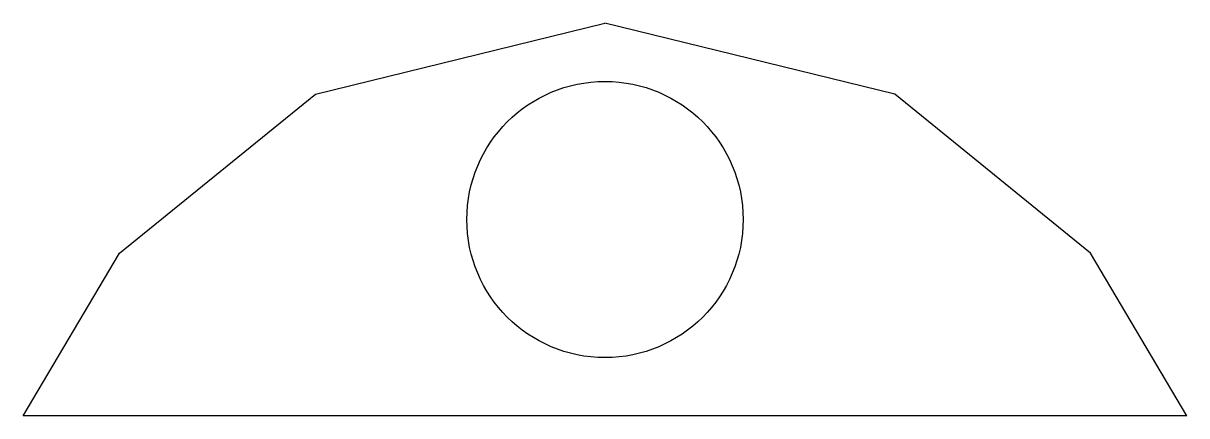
# Model space of a CAD drawing. Header units: inches. Extents: x -228 to -68, y -189 to 65.
# Drawn here: x -227.5 to -67.5, y 10.7 to 64.7 of the extents above.
import ezdxf

# ---------------------------------------------------------------- set-up
doc = ezdxf.new("R2010")
doc.units = ezdxf.units.IN
doc.header["$MEASUREMENT"] = 0

msp = doc.modelspace()

# ---------------------------------------------------------------- linework, layer by layer
for p, q in [((-187.38, 54.99), (-147.55, 64.74)), ((-107.71, 54.99), (-147.55, 64.74)), ((-214.3, 33.12), (-187.38, 54.99)), ((-80.8, 33.12), (-107.71, 54.99)), ((-227.55, 10.74), (-214.3, 33.12)), ((-67.55, 10.74), (-80.8, 33.12)), ((-67.55, 10.74), (-227.55, 10.74))]:
    msp.add_line(p, q)
msp.add_circle((-147.55, 37.74), 19)

doc.saveas('drawing.dxf')
